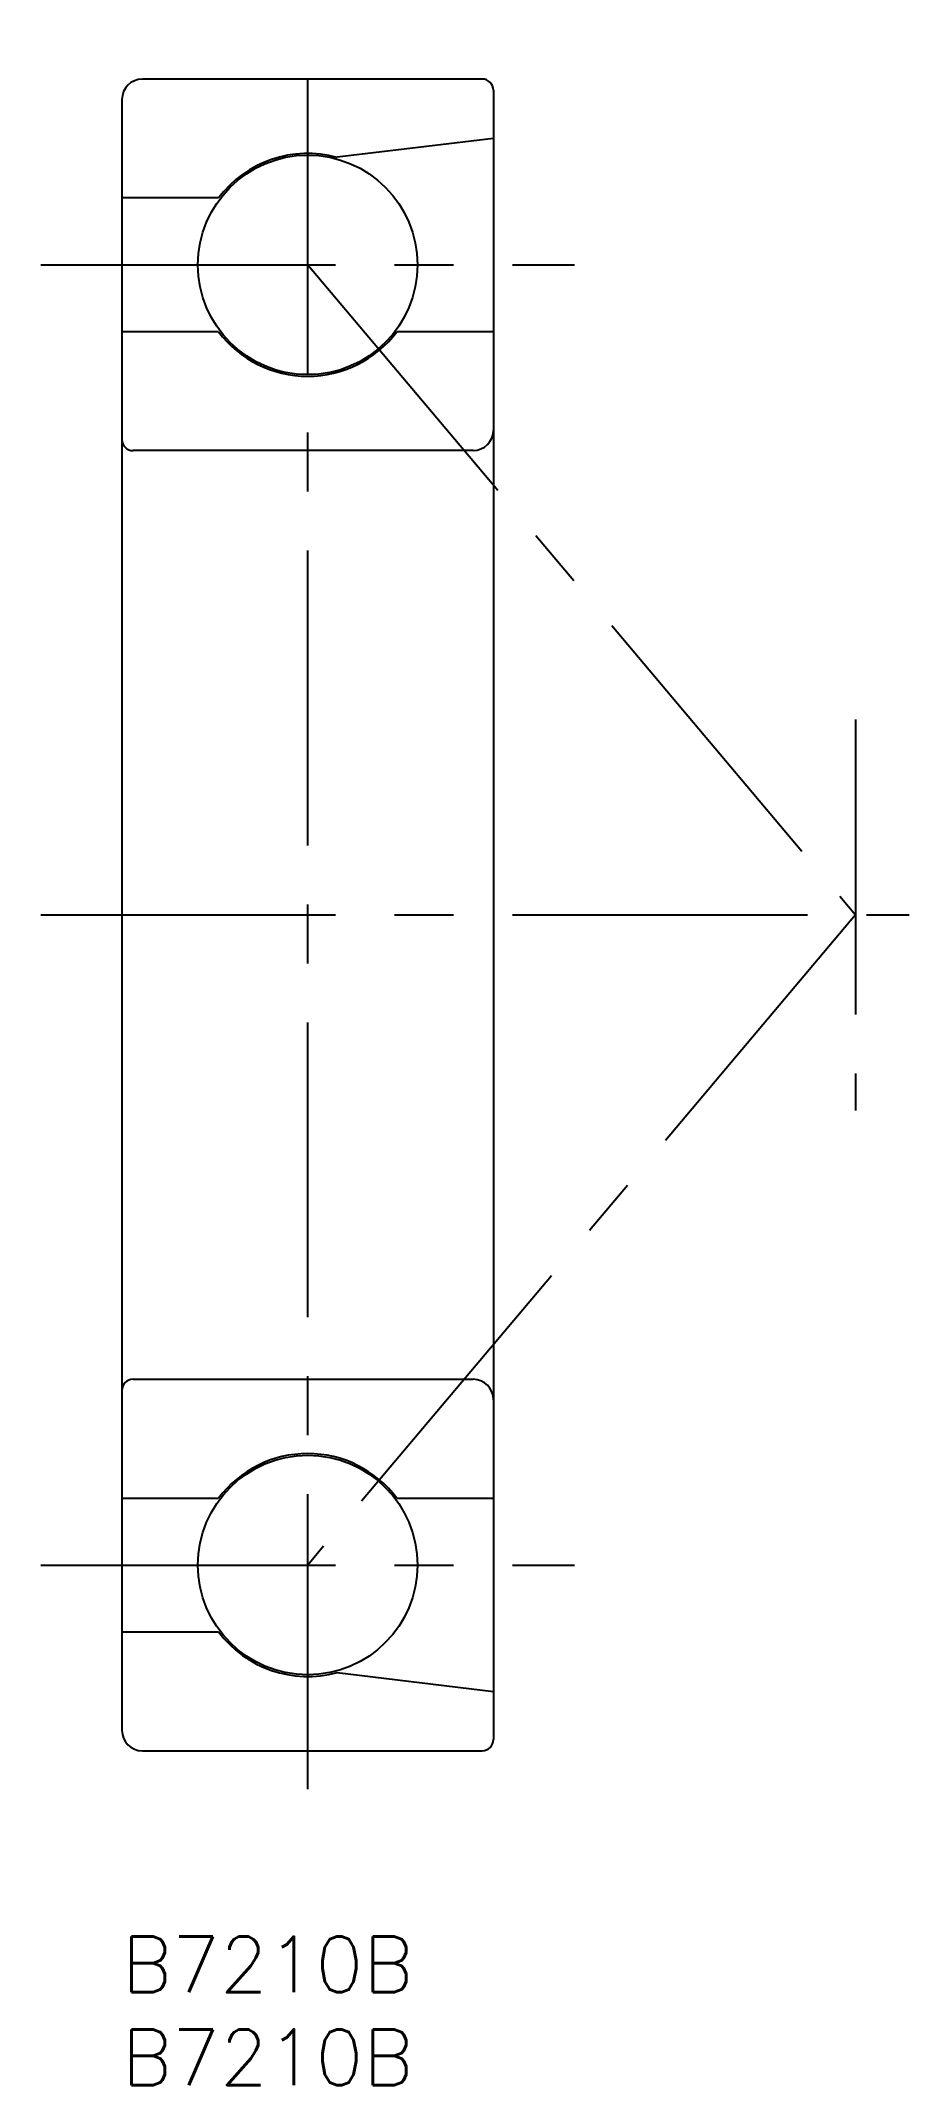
# Model space of a CAD drawing. Extents: x -4 to 42, y -8 to 102.
import ezdxf

# ---------------------------------------------------------------- set-up
doc = ezdxf.new("R2010")
doc.units = 0
doc.header["$LTSCALE"] = 0.5
doc.linetypes.add('CENTER', pattern=[50.8, 31.75, -6.35, 6.35, -6.35])
for name, color, linetype in [('MSM_CENTER', 1, 'CENTER'), ('MSM_CONTINUOUS', 7, 'CONTINUOUS'), ('MSM_PART_NUMBER', 7, 'CONTINUOUS')]:
    doc.layers.add(name, color=color, linetype=linetype)
doc.styles.get("Standard").update_dxf_attribs({"font": 'txt.shx', "height": 3, "bigfont": 'bigfont.shx'})

msp = doc.modelspace()

# ---------------------------------------------------------------- linework, layer by layer
at = {"layer": 'MSM_CENTER'}
for p, q in [((10, 7.94), (10, 102.06)), ((-4.37, 90), (24.37, 90)), ((10, 90), (39.5, 55)), ((39.5, 65.52), (39.5, 44.48)), ((-4.37, 55), (42.38, 55)), ((39.5, 55), (10, 20)), ((-4.37, 20), (24.37, 20))]:
    msp.add_line(p, q, dxfattribs=at)
at = {"layer": 'MSM_CONTINUOUS'}
for p, q in [((19.4, 100), (1.1, 100)), ((20, 99.4), (20, 10.6)), ((0, 98.9), (0, 11.1)), ((20, 96.8), (11.58, 95.79)), ((5.2, 93.6), (0, 93.6)), ((5.2, 86.4), (0, 86.4)), ((20, 86.4), (14.8, 86.4)), ((18.9, 80), (0.6, 80)), ((0.6, 30), (18.9, 30)), ((0, 23.6), (5.2, 23.6)), ((14.8, 23.6), (20, 23.6)), ((0, 16.4), (5.2, 16.4)), ((11.58, 14.21), (20, 13.2)), ((1.1, 10), (19.4, 10))]:
    msp.add_line(p, q, dxfattribs=at)
for centre in [(10, 90), (10, 20)]:
    msp.add_circle(centre, 5.91, dxfattribs=at)
for centre, radius, start, end in [((1.1, 98.9), 1.1, 90, 180), ((19.4, 99.4), 0.6, 0, 90), ((10, 90), 6, 74.7056, 143.1301), ((10, 90), 6, 216.8699, 323.1301), ((0.6, 80.6), 0.6, 180, 270), ((18.9, 81.1), 1.1, 270, 0), ((0.6, 29.4), 0.6, 90, 180), ((18.9, 28.9), 1.1, 0, 90), ((10, 20), 6, 36.8699, 143.1301), ((10, 20), 6, 216.8699, 285.2944), ((1.1, 11.1), 1.1, 180, 270), ((19.4, 10.6), 0.6, 270, 0)]:
    msp.add_arc(centre, radius, start, end, dxfattribs=at)

# ---------------------------------------------------------------- texts
at = {"layer": 'MSM_PART_NUMBER'}
for p in [(0, -3), (0, -8)]:
    msp.add_text('B7210B', height=3, dxfattribs=at).set_placement(p)

doc.saveas('drawing.dxf')
